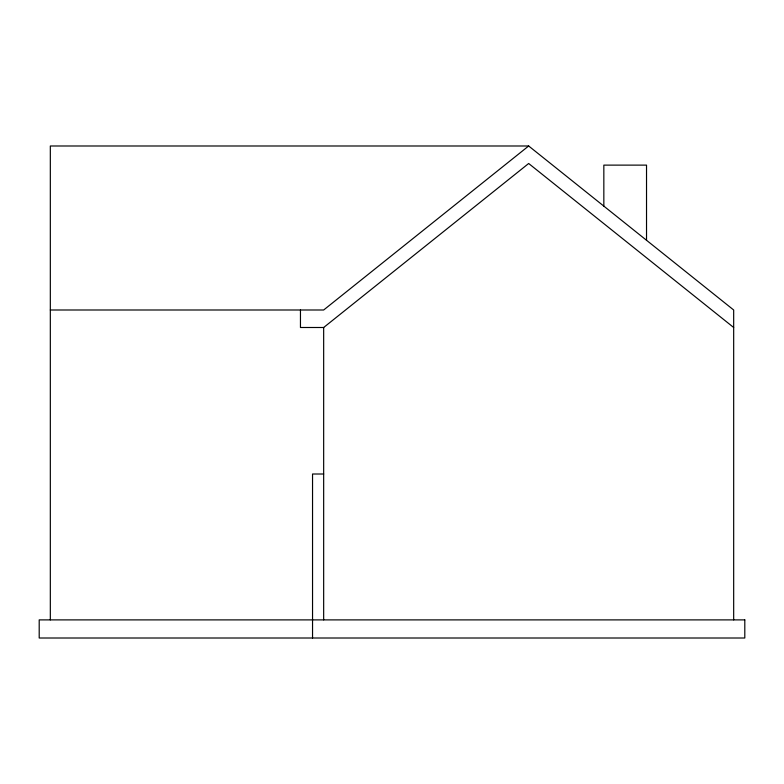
<?xml version="1.0" encoding="UTF-8"?>
<svg xmlns="http://www.w3.org/2000/svg" width="784" height="784" viewBox="0 0 784 784"><rect width="100%" height="100%" fill="white"/><g stroke="black" fill="none" stroke-linecap="round" stroke-linejoin="round"><path stroke-width="1.18" d="M733.677 619.889L733.677 309.994L528.671 145.991L323.665 309.994L50.323 309.994M300.458 309.994L300.458 327.496L323.665 327.496L528.671 163.493L733.677 327.496M528.671 145.991L50.323 145.991L50.323 619.889M323.665 474.006L312.542 474.006L312.542 638.009M646.526 240.267L646.526 165.12L603.837 165.12L603.837 206.123M323.665 327.496L323.665 619.889M744.8 619.889L39.2 619.889L39.2 638.009L744.8 638.009L744.8 619.889"/></g></svg>
